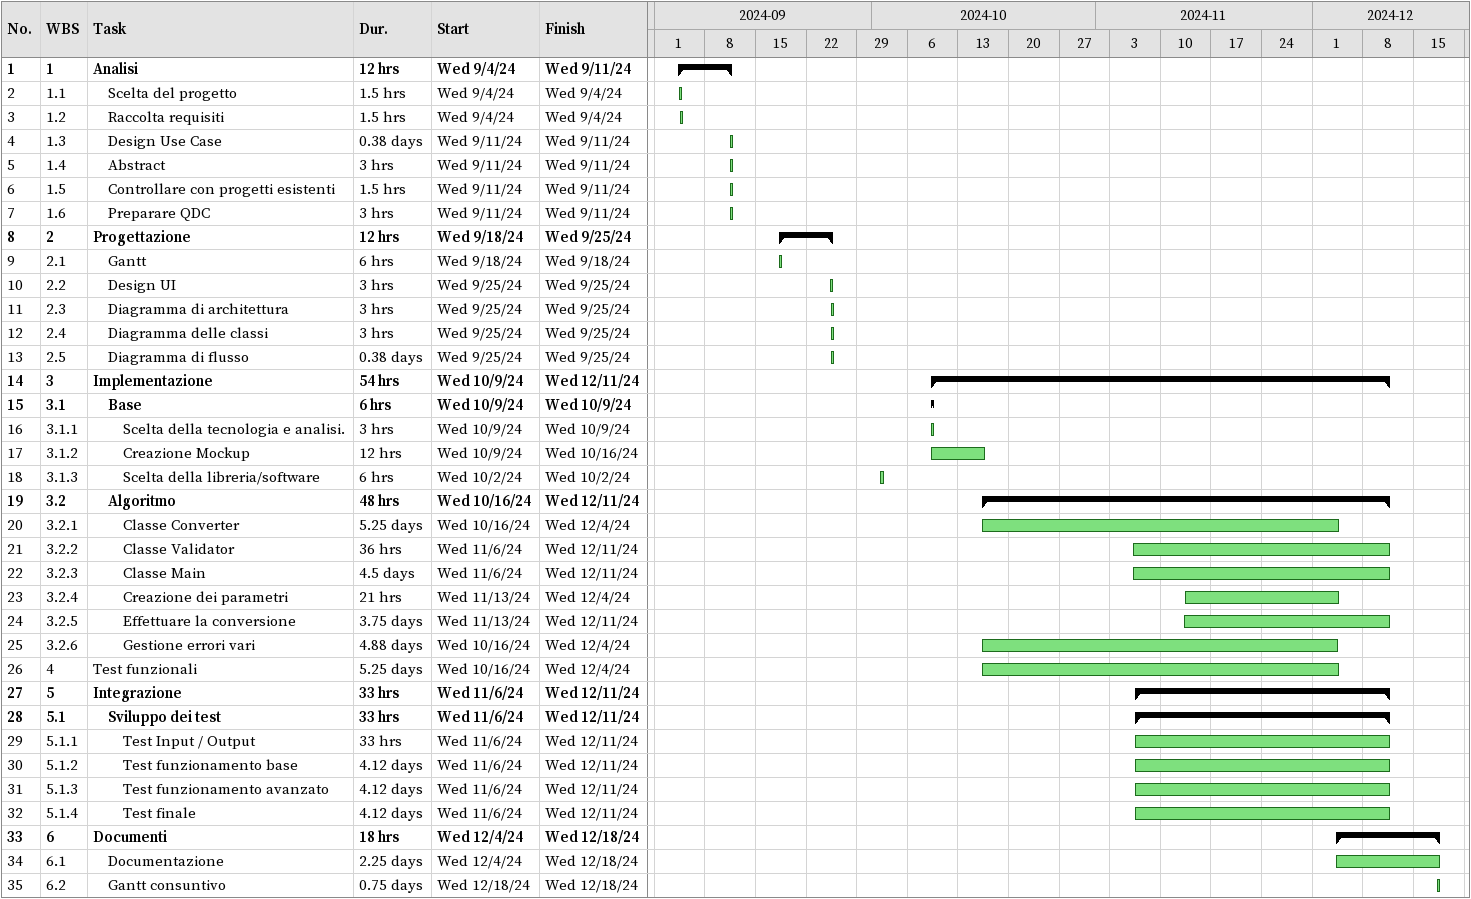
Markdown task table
| ID | WBS | Task | Duration | Start | Finish |
|---|---|---|---|---|---|
| 1 | 1 | **Analisi** | 12h | 2024-09-04 | 2024-09-11 |
| 2 | 1.1 | Scelta del progetto | 1.5h | 2024-09-04 | 2024-09-04 |
| 3 | 1.2 | Raccolta requisiti | 1.5h | 2024-09-04 | 2024-09-04 |
| 4 | 1.3 | Design Use Case | 0.38d | 2024-09-11 | 2024-09-11 |
| 5 | 1.4 | Abstract | 3h | 2024-09-11 | 2024-09-11 |
| 6 | 1.5 | Controllare con progetti esistenti | 1.5h | 2024-09-11 | 2024-09-11 |
| 7 | 1.6 | Preparare QDC | 3h | 2024-09-11 | 2024-09-11 |
| 8 | 2 | **Progettazione** | 12h | 2024-09-18 | 2024-09-25 |
| 9 | 2.1 | Gantt | 6h | 2024-09-18 | 2024-09-18 |
| 10 | 2.2 | Design UI | 3h | 2024-09-25 | 2024-09-25 |
| 11 | 2.3 | Diagramma di architettura | 3h | 2024-09-25 | 2024-09-25 |
| 12 | 2.4 | Diagramma delle classi | 3h | 2024-09-25 | 2024-09-25 |
| 13 | 2.5 | Diagramma di flusso | 0.38d | 2024-09-25 | 2024-09-25 |
| 14 | 3 | **Implementazione** | 54h | 2024-10-09 | 2024-12-11 |
| 15 | 3.1 | **Base** | 6h | 2024-10-09 | 2024-10-09 |
| 16 | 3.1.1 | Scelta della tecnologia e analisi. | 3h | 2024-10-09 | 2024-10-09 |
| 17 | 3.1.2 | Creazione Mockup | 12h | 2024-10-09 | 2024-10-16 |
| 18 | 3.1.3 | Scelta della libreria/software | 6h | 2024-10-02 | 2024-10-02 |
| 19 | 3.2 | **Algoritmo** | 48h | 2024-10-16 | 2024-12-11 |
| 20 | 3.2.1 | Classe Converter | 5.25d | 2024-10-16 | 2024-12-04 |
| 21 | 3.2.2 | Classe Validator | 36h | 2024-11-06 | 2024-12-11 |
| 22 | 3.2.3 | Classe Main | 4.5d | 2024-11-06 | 2024-12-11 |
| 23 | 3.2.4 | Creazione dei parametri | 21h | 2024-11-13 | 2024-12-04 |
| 24 | 3.2.5 | Effettuare la conversione | 3.75d | 2024-11-13 | 2024-12-11 |
| 25 | 3.2.6 | Gestione errori vari | 4.88d | 2024-10-16 | 2024-12-04 |
| 26 | 4 | Test funzionali | 5.25d | 2024-10-16 | 2024-12-04 |
| 27 | 5 | **Integrazione** | 33h | 2024-11-06 | 2024-12-11 |
| 28 | 5.1 | **Sviluppo dei test** | 33h | 2024-11-06 | 2024-12-11 |
| 29 | 5.1.1 | Test Input / Output | 33h | 2024-11-06 | 2024-12-11 |
| 30 | 5.1.2 | Test funzionamento base | 4.12d | 2024-11-06 | 2024-12-11 |
| 31 | 5.1.3 | Test funzionamento avanzato | 4.12d | 2024-11-06 | 2024-12-11 |
| 32 | 5.1.4 | Test finale | 4.12d | 2024-11-06 | 2024-12-11 |
| 33 | 6 | **Documenti** | 18h | 2024-12-04 | 2024-12-18 |
| 34 | 6.1 | Documentazione | 2.25d | 2024-12-04 | 2024-12-18 |
| 35 | 6.2 | Gantt consuntivo | 0.75d | 2024-12-18 | 2024-12-18 |
